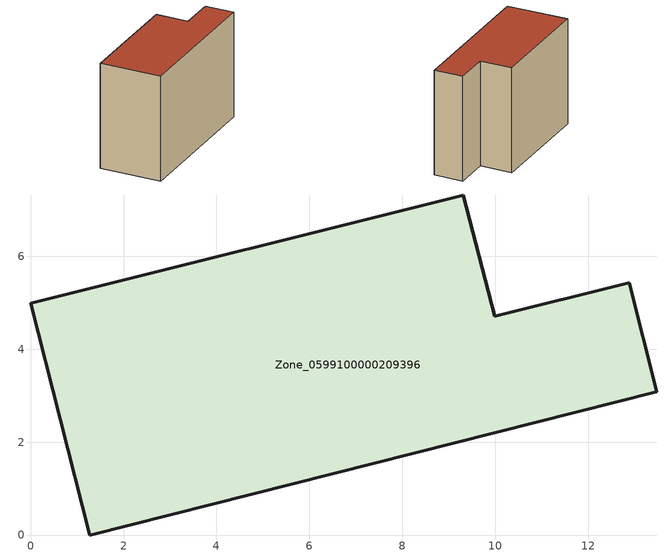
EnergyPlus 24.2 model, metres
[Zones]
Zone_0599100000209396
 floor ground (C_G): 1.27,0 0,4.99 9.31,7.32 9.99,4.71 12.89,5.43 13.48,3.08 z0
 wall outside (C_F): 0,4.99 1.27,0 13.48,3.08 12.89,5.43 9.99,4.71 9.31,7.32 0,4.99 z0:8.92
 roof outside (C_R): 9.31,7.32 0,4.99 1.27,0 13.48,3.08 12.89,5.43 9.99,4.71 z8.92
[BUILDING]
Pand.0599100000209396: North Axis=0; Terrain=City; Loads Convergence Tolerance Value=0.04; Temperature Convergence Tolerance Value=0.4; Solar Distribution=FullExterior; Maximum Number of Warmup Days=25; Minimum Number of Warmup Days=1
[Site:Location]
Rotterdam.The.Hague.AP_ZH_NLD Design_Conditions: Latitude=51.96; Longitude=4.45; Time Zone=1; Elevation=-4.5
[SITE:GROUNDTEMPERATURE:BUILDINGSURFACE]
18, 18, 18, 18, 18, 18, 18, 18, 18, 18, 18, 18
[MATERIAL] Thermal Absorptance=0.9; Solar Absorptance=0.7; Visible Absorptance=0.7
Name | Roughness | Thickness | Conductivity | Density | Specific Heat
G.TI.1975-1991 | MediumSmooth | 0.15 | 0.288461 | 540 | 1210
F.TI.1975-1991 | Rough | 0.3 | 0.230769 | 1920 | 840
R.TI.1975-1991 | MediumRough | 0.2 | 0.153846 | 1500 | 1000
[CONSTRUCTION]
C_G: G.TI.1975-1991
C_F: F.TI.1975-1991
C_R: R.TI.1975-1991
[ZONE]
Zone_0599100000209396: Type=1; Multiplier=1; Ceiling Height=Autocalculate; Volume=Autocalculate; Floor Area=autocalculate; Part of Total Floor Area=Yes
[ZONEINFILTRATION:DESIGNFLOWRATE]
Infil_Zone_0599100000209396: Zone or ZoneList or Space or SpaceList=Zone_0599100000209396; Schedule=AlwaysOn; Design Flow Rate Calculation Method=Flow/Area; Flow Rate per Floor Area=0.003; Constant Term Coefficient=1; Temperature Term Coefficient=0; Velocity Term Coefficient=0; Velocity Squared Term Coefficient=0
[HVACTEMPLATE:ZONE:IDEALLOADSAIRSYSTEM]
Zone_0599100000209396: Maximum Heating Supply Air Temperature=50; Minimum Cooling Supply Air Temperature=13; Maximum Heating Supply Air Humidity Ratio=0.0156; Minimum Cooling Supply Air Humidity Ratio=0.0077; Heating Limit=NoLimit; Cooling Limit=NoLimit; Dehumidification Control Type=ConstantSensibleHeatRatio; Cooling Sensible Heat Ratio=0.7; Dehumidification Setpoint=60; Humidification Control Type=None; Humidification Setpoint=30; Outdoor Air Method=None; Outdoor Air Flow Rate per Person=0.00944; Outdoor Air Flow Rate per Zone Floor Area=0; Outdoor Air Flow Rate per Zone=0; Demand Controlled Ventilation Type=None; Outdoor Air Economizer Type=NoEconomizer; Heat Recovery Type=None; Sensible Heat Recovery Effectiveness=0.7; Latent Heat Recovery Effectiveness=0.65
[ZONECONTROL:THERMOSTAT]
ThermostatControl_Zone_0599100000209396: Zone or ZoneList=Zone_0599100000209396; Control Type Schedule=DualSetpointControlType; Control 1=Thermostat_Zone_0599100000209396; Temperature Difference Between Cutout And Setpoint=0
[THERMOSTATSETPOINT:DUALSETPOINT]
Thermostat_Zone_0599100000209396: Heating Setpoint Temperature Schedule=HeatingSetpoint_Zone_0599100000209396; Cooling Setpoint Temperature Schedule=CoolingSetpoint_Zone_0599100000209396
[SCHEDULE:COMPACT]
HeatingSetpoint_Zone_0599100000209396: Through: 12/31, For: AllDays, Until: 24:00, 21
CoolingSetpoint_Zone_0599100000209396: Through: 12/31, For: AllDays, Until: 24:00, 24
DualSetpointControlType: Through: 12/31, For: AllDays, Until: 24:00, 4
AlwaysOn: Through: 12/31, For: AllDays, Until: 24:00, 1
